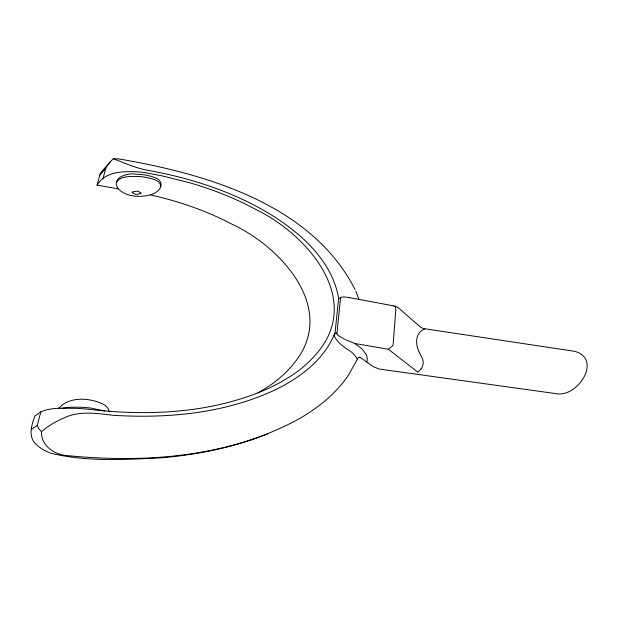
<?xml version="1.0" encoding="UTF-8"?>
<svg xmlns="http://www.w3.org/2000/svg" width="618" height="618" viewBox="0 0 618 618"><rect width="100%" height="100%" fill="white"/><g stroke="black" fill="none" stroke-linecap="round" stroke-linejoin="round"><path stroke-width="0.93" d="M118.208 188.807C110.552 177.629 127.632 172.515 136.169 174.214A37.304 21.537 0 0 1 146.072 175.149C151.51 176.431 162.797 178.401 160.865 186.188A19.815 11.441 0 0 1 158.247 190.553A20.263 11.696 0 0 1 148.444 195.365C138.254 197.405 125.84 196.632 118.208 188.807L97.08 185.161C104.681 171.989 121.174 171.418 134.562 171.696A60.232 34.77 0 0 1 144.898 172.631L162.125 175.875L190.166 182.913A276.926 159.884 0 0 1 254.971 209.023C307.525 234.245 365.501 300.564 314.531 355.999A171.588 99.065 0 0 1 290.414 376.377L280.649 382.256L270.174 387.617C213.635 413.45 149.1 416.408 88.165 409.24A126.783 73.202 0 0 0 76.161 408.359C64.45 408.382 51.835 407.023 40.858 411.851L37.242 425.423L38.602 428.405L41.452 431.673C40.888 445.47 54.33 454.817 66.953 455.574C145.624 463.322 229.494 457.343 299.861 418.386A217.057 125.315 0 0 0 348.537 375.01L358.286 357.536M160.865 186.188C159.792 179.251 150.12 178.548 144.566 177.103A37.837 21.846 0 0 0 138.54 176.447C131.31 176.617 121.143 175.404 116.501 182.117M349.549 297.652L347.169 297.273A22.024 12.715 0 0 0 346.374 297.181L344.095 297.026A7.532 4.349 0 0 0 342.055 297.111L341.793 297.173A2.171 1.251 0 0 0 340.564 297.667L337.019 332.785A2.426 1.398 0 0 0 336.841 333.148M40.858 411.851L34.94 415.937C31.541 424.952 27.648 437.235 36.47 444.612A42.966 24.805 0 0 0 51.031 453.264C86.806 461.978 124.573 459.622 161.066 457.845C197.69 454.67 234.199 447.386 268.366 433.573M103.044 178.502L105.717 168.459A71.224 41.12 0 0 1 110.452 161.599L113.349 158.672L118.911 158.957C206.373 173.905 311.526 204.218 355.056 289.525M97.08 185.161L99.761 175.211A22.742 13.133 0 0 1 101.931 171.271L110.452 161.599M41.452 431.673C48.065 426.003 55.651 421.507 63.654 418.108C79.158 410.46 96.725 413.38 113.125 415.296C168.104 418.68 225.222 413.38 275.582 389.657C300.541 377.505 324.898 359.143 335.103 332.399L338.61 298.285C332.592 262.889 304.365 236.385 275.589 217.582C237.08 192.94 192.847 178.424 148.065 170.367C135.975 168.158 124.666 163.137 113.287 158.695M58.679 408.359C69.533 395.883 90.336 397.768 103.894 404.496A21.298 12.298 0 0 1 109.147 411.372M421.167 368.745L421.723 367.872A28.961 16.725 0 0 0 423.121 363.871L423.214 362.751A30.8 17.783 0 0 0 421.623 356.895A108.544 62.673 0 0 1 419.259 352.175C415.111 344.411 415.141 332.229 424.767 329.062M99.761 175.211L105.717 168.459M417.953 371.966L418.494 371.557A22.773 13.148 0 0 0 421.152 368.745M31.34 429.325L37.242 425.423M257.969 392.901L266.806 387.54A169.626 97.93 0 0 0 294.771 362.364C337.722 308.614 280.889 246.791 232.005 224.203A262.758 151.704 0 0 0 162.735 197.86L150.367 194.863M338.548 298.888L340.58 297.714M345.671 339.784L354.902 343.5L388.328 349.255L392.283 346.088A19.212 11.093 0 0 0 393.133 344.55L395.868 308.876L395.265 306.706L393.851 305.918L349.595 297.66M61.97 408.22L69.934 407.247L80.425 407.231A77.103 44.511 0 0 1 91.016 408.112L104.844 411.009M360.124 357.451L359.267 357.227A6.543 3.778 0 0 0 358.479 357.382M344.875 339.406L338.479 335.613A16.253 9.386 0 0 1 338.208 335.389L337.436 334.632A8.173 4.72 0 0 1 337.258 334.408L337.08 334.153A5.338 3.082 0 0 1 336.926 333.859M354.902 343.5L361.893 348.822L365.987 354.083A29.262 16.895 0 0 1 366.783 362.04M388.328 349.255L417.776 372.09M355.829 291.263L358.958 299.406M336.88 333.712A3.584 2.07 0 0 1 336.825 333.426M334.346 334.415A5.276 3.044 0 0 1 336.401 332.94M333.998 335.165A28.413 16.408 0 0 0 334.67 336.802C338.108 343.291 344.473 347.424 350.445 351.318A47.447 27.393 0 0 1 353.195 353.65L355.589 356.323A32.036 18.494 0 0 1 357.189 358.965M393.859 305.918A8.953 5.168 0 0 1 398.216 307.694L420.619 327.223A7.825 4.519 0 0 0 424.69 328.745L574.941 351.364C602.759 359.444 577.289 398.038 556.192 393.658L379.12 369.039L373.21 366.628L361.19 358.046A5.377 3.105 0 0 0 360.132 357.443M132.36 192.059L132.26 192.19A1.545 0.888 0 0 0 132.167 192.615L134.902 194.091A7.617 4.396 0 0 0 137.381 194.346L140.997 193.403A1.545 0.888 0 0 0 141.097 192.97L138.37 191.495A7.617 4.396 0 0 0 135.875 191.232L132.36 192.059"/></g></svg>
